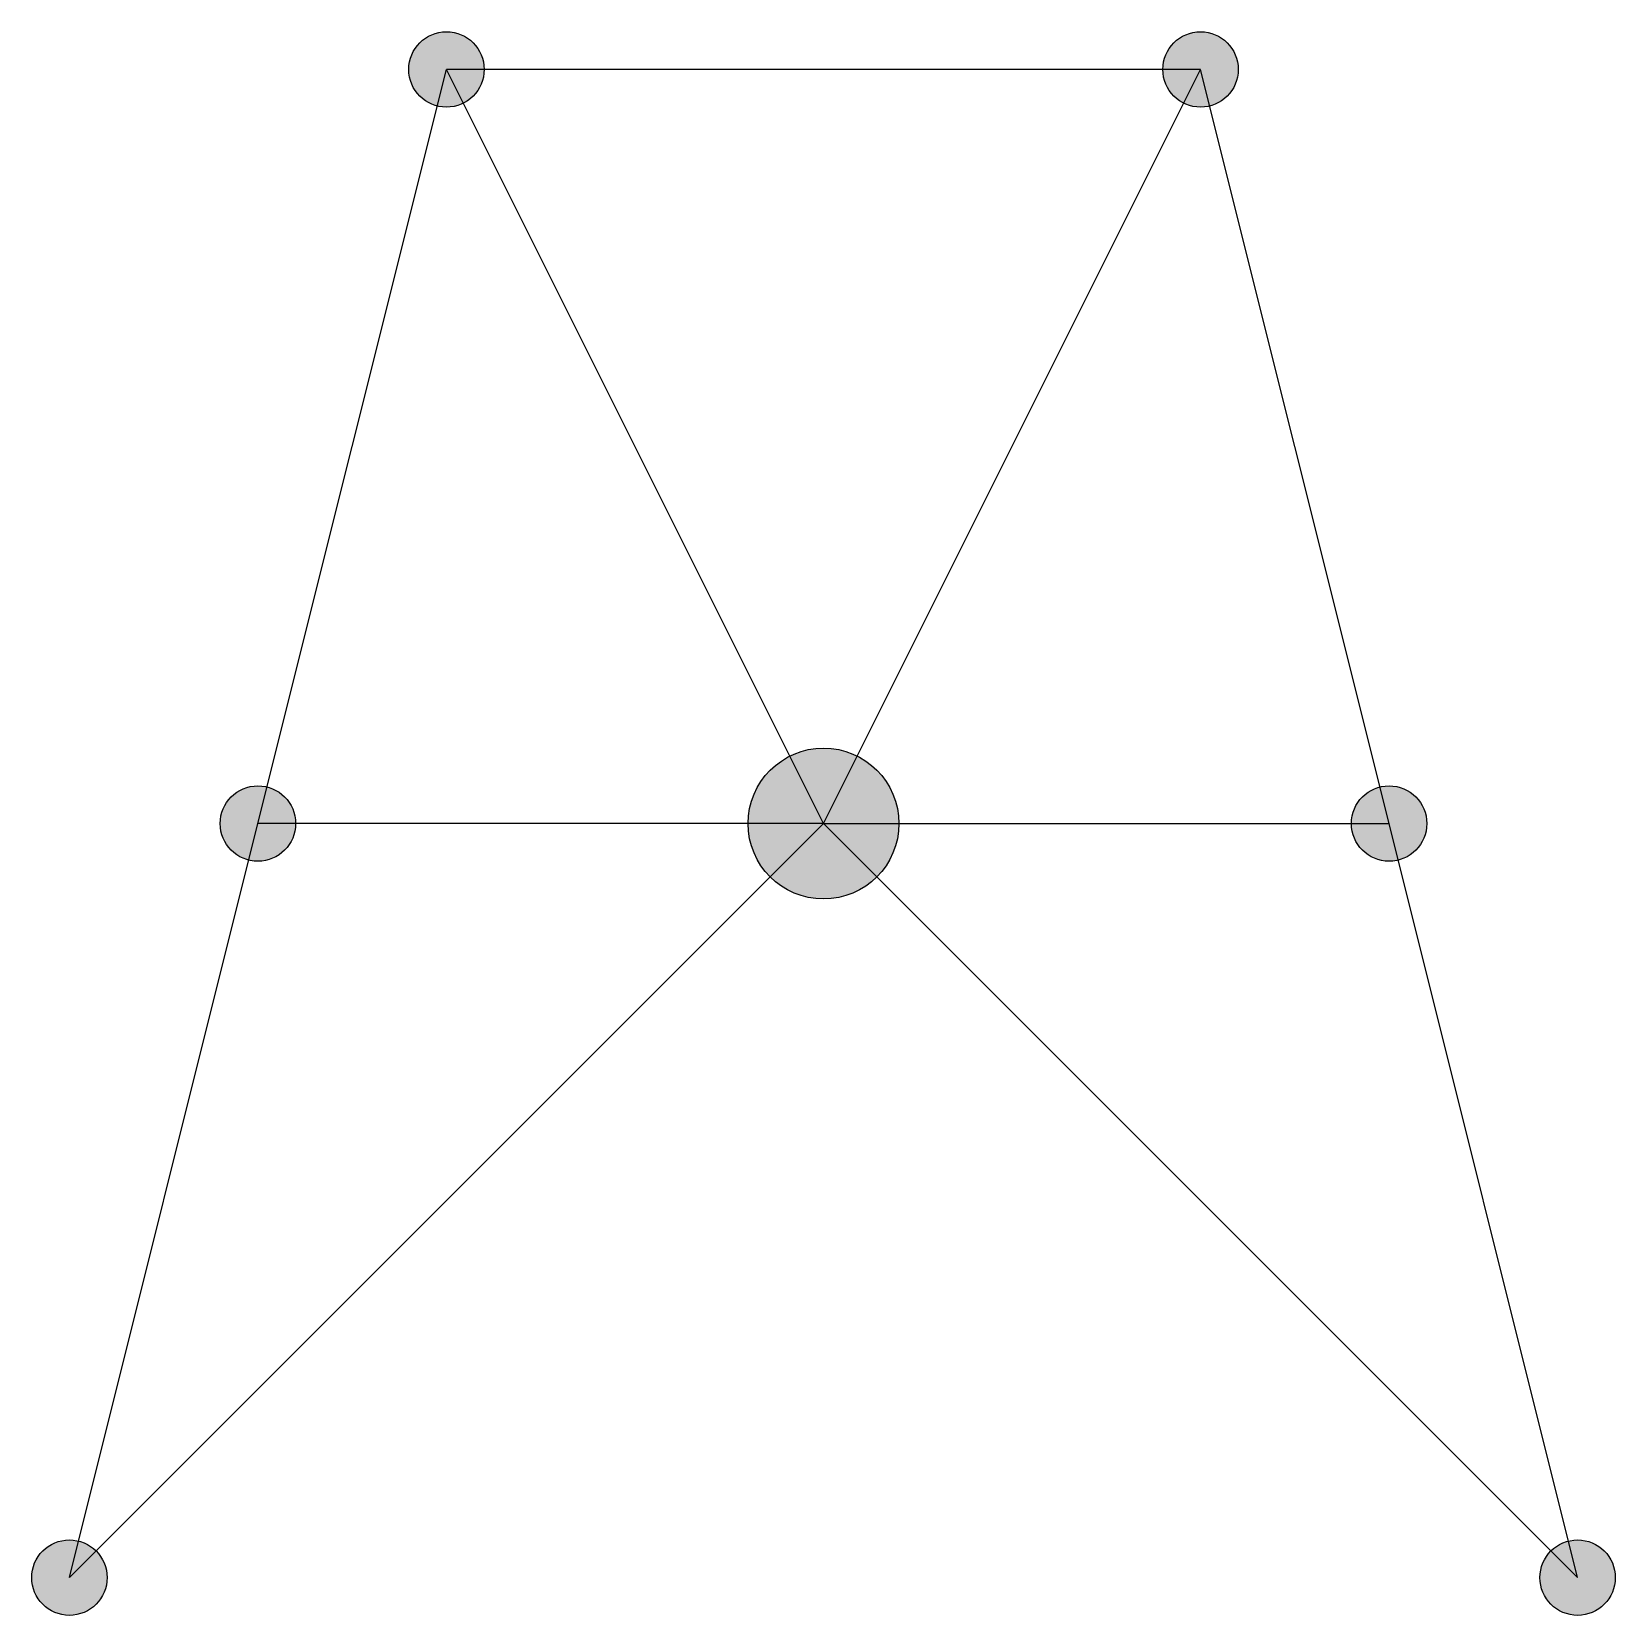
# Model space of a CAD drawing. Header units: millimetres. Extents: x -45.1 to -34.6, y 9.5 to 20.
import ezdxf

# ---------------------------------------------------------------- set-up
doc = ezdxf.new("R2010")
doc.units = ezdxf.units.MM
doc.layers.add('Barras', color=5, linetype='Continuous')
doc.layers.add('Nodo', color=1, linetype='Continuous')

msp = doc.modelspace()

# ---------------------------------------------------------------- hatches: boundary and pattern name
at = {"layer": 'Nodo'}
h = msp.add_hatch(color=256, dxfattribs=at)
h.dxf.hatch_style = 1
edge = h.paths.add_edge_path()
edge.add_arc((-42.317, 19.758), 0.25, 0, 360)
h = msp.add_hatch(color=256, dxfattribs=at)
h.dxf.hatch_style = 1
edge = h.paths.add_edge_path()
edge.add_arc((-37.317, 19.758), 0.25, 0, 360)
h = msp.add_hatch(color=256, dxfattribs=at)
h.dxf.hatch_style = 1
edge = h.paths.add_edge_path()
edge.add_arc((-39.817, 14.758), 0.5, 0, 360)
h = msp.add_hatch(color=256, dxfattribs=at)
h.dxf.hatch_style = 1
edge = h.paths.add_edge_path()
edge.add_arc((-43.567, 14.758), 0.25, 0, 360)
h = msp.add_hatch(color=256, dxfattribs=at)
h.dxf.hatch_style = 1
edge = h.paths.add_edge_path()
edge.add_arc((-36.067, 14.758), 0.25, 0, 360)
h = msp.add_hatch(color=256, dxfattribs=at)
h.dxf.hatch_style = 1
edge = h.paths.add_edge_path()
edge.add_arc((-44.817, 9.758), 0.25, 0, 360)
h = msp.add_hatch(color=256, dxfattribs=at)
h.dxf.hatch_style = 1
edge = h.paths.add_edge_path()
edge.add_arc((-34.817, 9.758), 0.25, 0, 360)

# ---------------------------------------------------------------- linework, layer by layer
at = {"layer": 'Barras'}
for p, q in [((-43.567, 14.758), (-42.317, 19.758)), ((-37.317, 19.758), (-42.317, 19.758)), ((-39.817, 14.758), (-42.317, 19.758)), ((-39.817, 14.758), (-37.317, 19.758)), ((-36.067, 14.758), (-37.317, 19.758)), ((-44.817, 9.758), (-39.817, 14.758)), ((-44.817, 9.758), (-43.567, 14.758)), ((-39.817, 14.758), (-43.567, 14.758)), ((-34.817, 9.758), (-39.817, 14.758)), ((-39.817, 14.758), (-36.067, 14.758)), ((-34.817, 9.758), (-36.067, 14.758))]:
    msp.add_line(p, q, dxfattribs=at)
at = {"layer": 'Nodo'}
for centre, radius in [((-42.317, 19.758), 0.25), ((-37.317, 19.758), 0.25), ((-39.817, 14.758), 0.5), ((-43.567, 14.758), 0.25), ((-36.067, 14.758), 0.25), ((-44.817, 9.758), 0.25), ((-34.817, 9.758), 0.25)]:
    msp.add_circle(centre, radius, dxfattribs=at)

doc.saveas('drawing.dxf')
